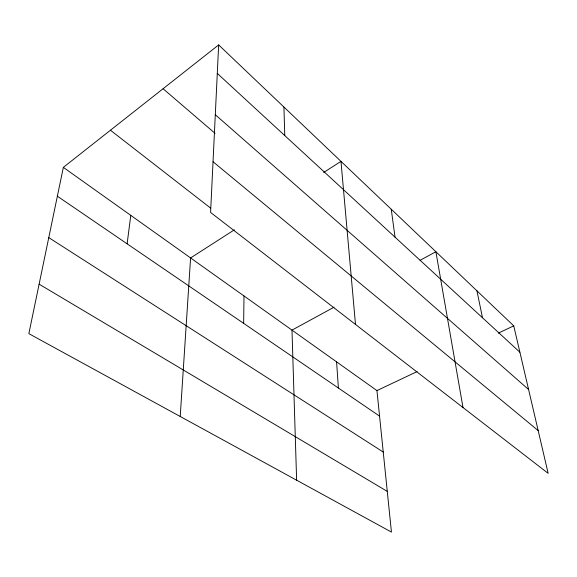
<?xml version="1.0" encoding="UTF-8"?>
<svg xmlns="http://www.w3.org/2000/svg" width="577" height="577" viewBox="0 0 577 577"><rect width="100%" height="100%" fill="white"/><g stroke="black" fill="none" stroke-linecap="round" stroke-linejoin="round"><path stroke-width="0.87" d="M243.645 323.351L244.006 295.965M218.661 44.912L210.591 212.437L548.15 473.342L513.739 325.854L218.661 44.912L63.347 167.366L28.85 333.643L391.444 532.088L376.947 390.593L63.347 167.366M180.219 416.486L190.598 257.941L234.399 229.805M127.12 243.811L130.784 215.365M323.697 172.451L340.971 161.358L355.497 324.44M334.09 307.18L291.991 330.116L296.628 480.194M420.063 260.342L435.88 251.723L462.999 407.535M376.947 390.593L417.07 371.602M498.333 333.145L513.739 325.854M39.113 284.165L387.275 491.395M48.771 237.616L383.243 452.043M57.368 196.202L379.558 416.125M110.445 130.229L210.598 208.088M213.036 161.755L538.175 430.586M163.075 88.735L215.033 133.309M215.3 114.722L528.59 389.497M217.291 73.402L519.891 352.222M476.934 290.808L482.495 317.768M391.242 209.22L395.043 237.19M336.579 361.858L338.396 388.025M283.927 107.055L284.771 135.588"/></g></svg>
